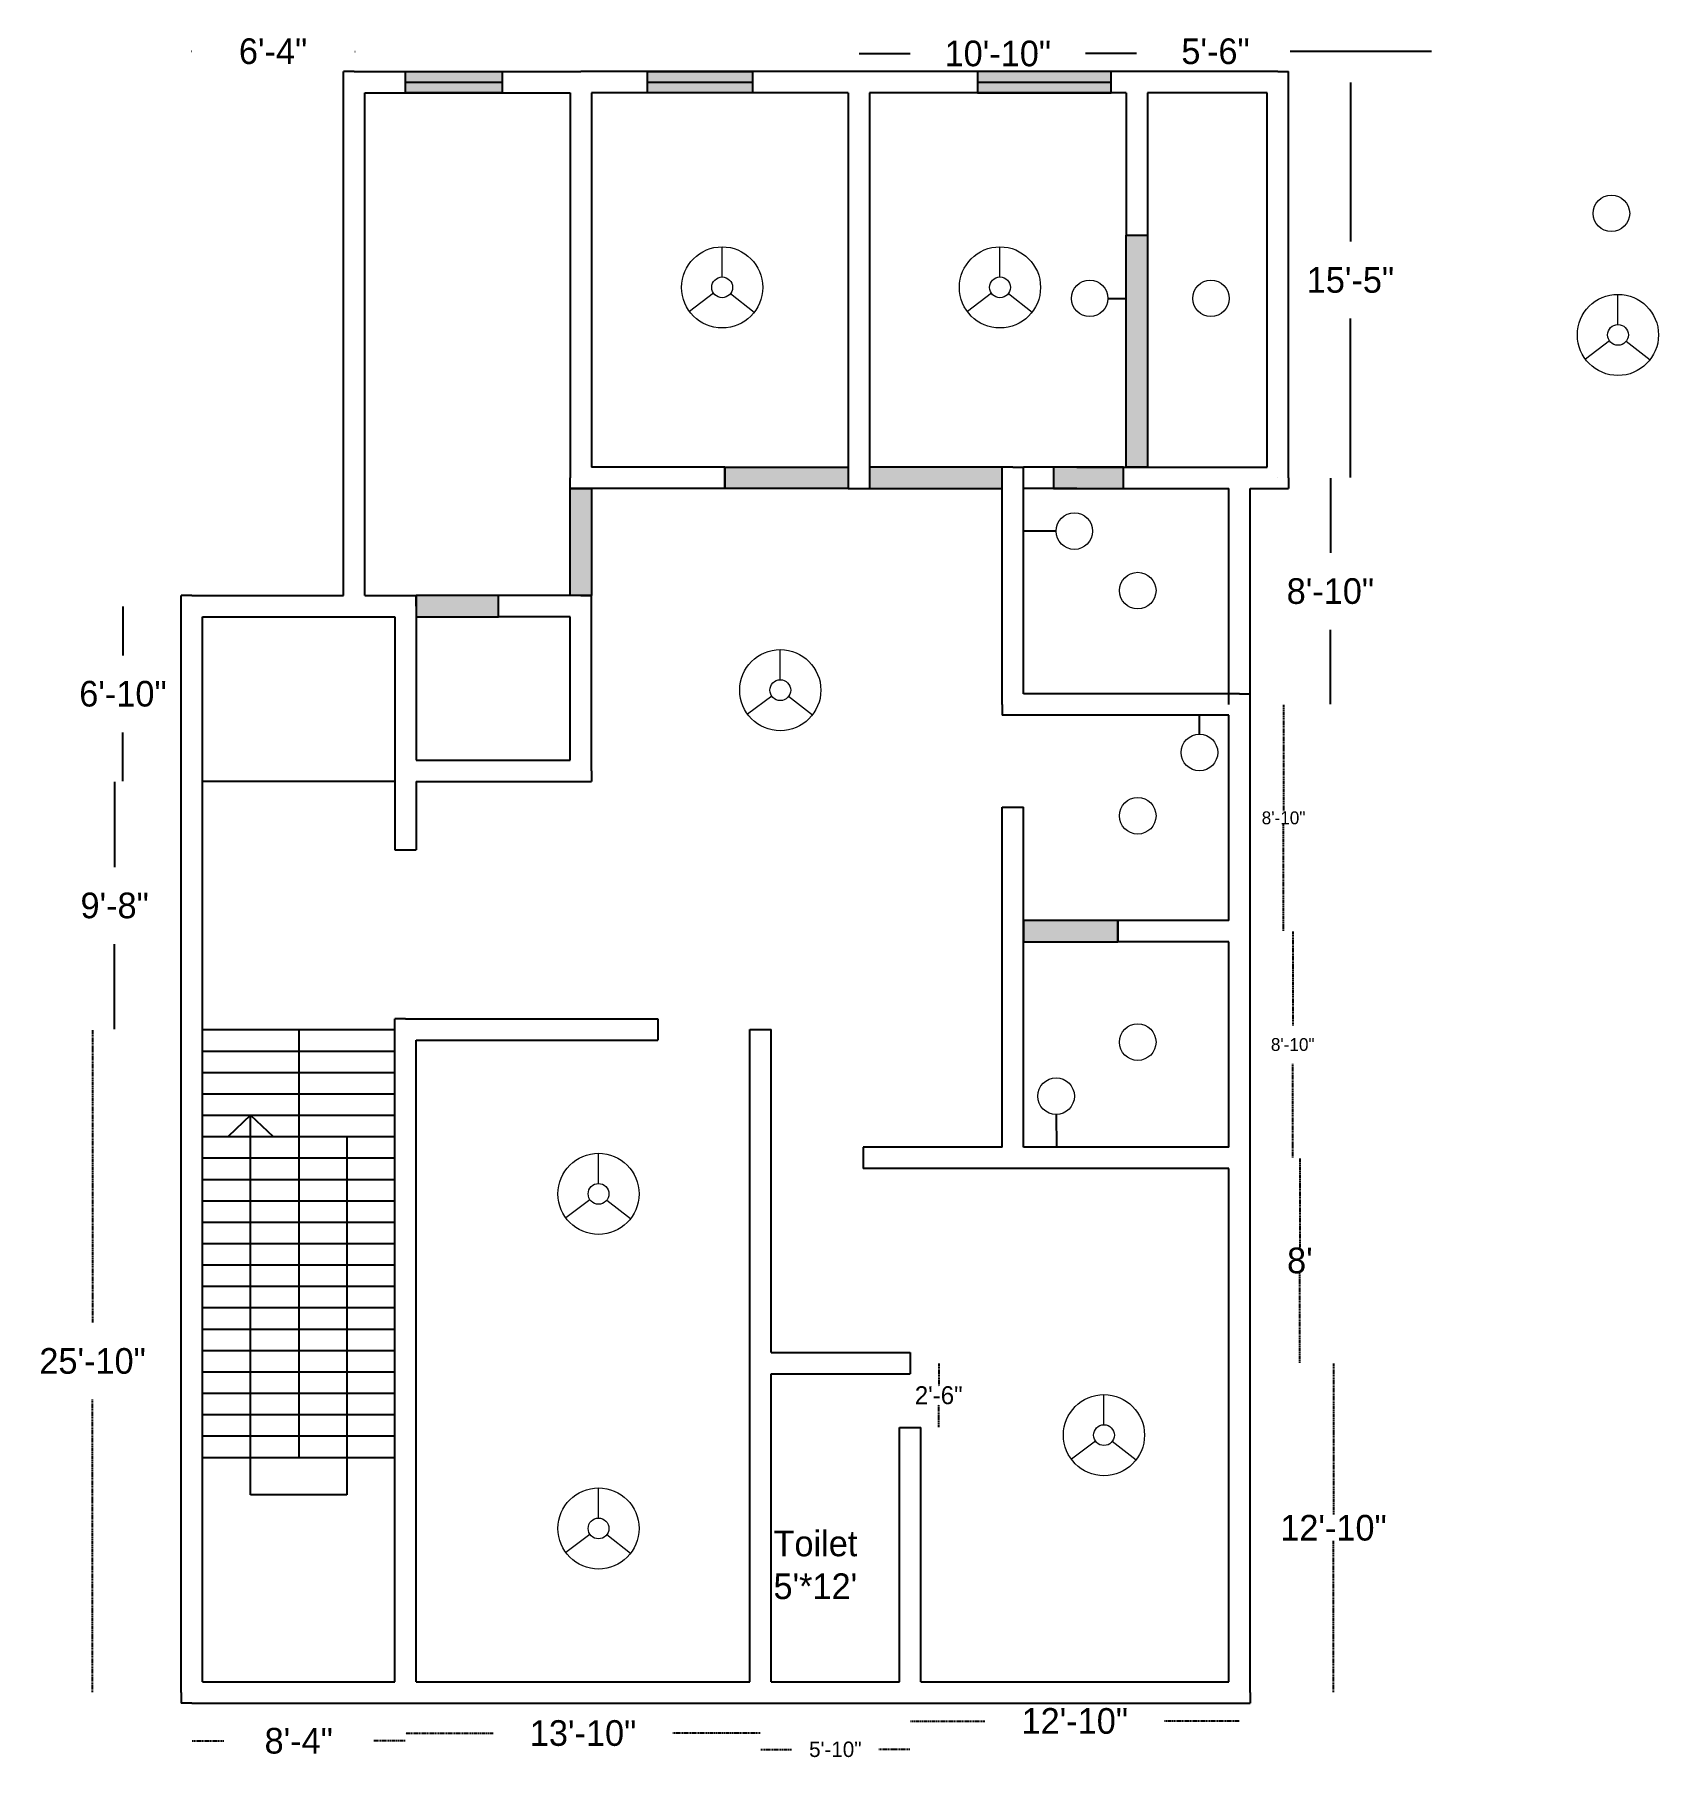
# Model space of a CAD drawing. Header units: inches. Extents: x -73 to 687, y -28 to 778.
import ezdxf

# ---------------------------------------------------------------- set-up
doc = ezdxf.new("R2010")
doc.units = ezdxf.units.IN
doc.header["$MEASUREMENT"] = 0
doc.linetypes.add('ACAD_ISO02W100', pattern=[15, 12, -3])
doc.linetypes.add('HIDDENX2', pattern=[0.75, 0.5, -0.25])
doc.layers.add('FanLine', color=178, linetype='Continuous', lineweight=20)
doc.layers.add('Wall', color=7, linetype='Continuous', lineweight=25)
doc.dimstyles.get("Standard").update_dxf_attribs({"dimtxt": 0.18, "dimasz": 0.18, "dimexe": 0.18, "dimexo": 0.0625, "dimgap": 0.09, "dimtad": 0, "dimtih": 1, "dimtoh": 1, "dimdec": 0, "dimzin": 0, "dimdsep": 46, "dimlunit": 3, "dimtxsty": 'Standard', "dimcen": 0.09, "dimse1": 1, "dimse2": 1, "dimadec": 0, "dimazin": 0, "dimtfac": 1, "dimtdec": 0, "dimtofl": 0, "dimtmove": 0, "dimatfit": 3, "dimfxl": 0, "dimtolj": 1, "dimtzin": 0, "dimarcsym": 0})

# ---------------------------------------------------------------- blocks, each defined once
blk = doc.blocks.new('*D1')
at = {"color": 0, "linetype": 'HIDDENX2', "lineweight": -2}
for p, q in [((1.27, -19.81), (16.09, -19.81)), ((100.91, -19.81), (86.09, -19.81))]:
    blk.add_line(p, q, dxfattribs=at)
at = {"color": 0, "linetype": 'HIDDENX2'}
for points in [[(1.27, -19.78), (1.27, -19.84), (1.09, -19.81)], [(100.91, -19.78), (100.91, -19.84), (101.09, -19.81)]]:
    blk.add_solid(points, dxfattribs=at)
at = {"layer": 'Defpoints', "color": 0, "linetype": 'HIDDENX2'}
for p in [(1.09, 2.79), (101.09, 2.79), (101.09, -19.81)]:
    blk.add_point(p, dxfattribs=at)
at = {"color": 0, "linetype": 'HIDDENX2', "insert": (51.09, -19.81), "char_height": 12, "attachment_point": 5}
blk.add_mtext('\\A1;8\'-4"', dxfattribs=at)
blk = doc.blocks.new('*D2')
at = {"color": 0, "linetype": 'HIDDENX2', "lineweight": -2}
for p, q in [((101.27, -16.2), (142.09, -16.2)), ((266.91, -16.2), (226.09, -16.2))]:
    blk.add_line(p, q, dxfattribs=at)
at = {"color": 0, "linetype": 'HIDDENX2'}
for points in [[(101.27, -16.17), (101.27, -16.23), (101.09, -16.2)], [(266.91, -16.17), (266.91, -16.23), (267.09, -16.2)]]:
    blk.add_solid(points, dxfattribs=at)
at = {"layer": 'Defpoints', "color": 0, "linetype": 'HIDDENX2'}
for p in [(101.09, 2.72), (267.09, 2.79), (267.09, -16.2)]:
    blk.add_point(p, dxfattribs=at)
at = {"color": 0, "linetype": 'HIDDENX2', "insert": (184.09, -16.2), "char_height": 12, "attachment_point": 5}
blk.add_mtext('\\A1;13\'-10"', dxfattribs=at)
blk = doc.blocks.new('*D3')
at = {"color": 0, "linetype": 'HIDDENX2', "lineweight": -2}
for p, q in [((267.27, -23.78), (281.69, -23.78)), ((336.91, -23.78), (322.49, -23.78))]:
    blk.add_line(p, q, dxfattribs=at)
at = {"color": 0, "linetype": 'HIDDENX2'}
for points in [[(267.27, -23.75), (267.27, -23.81), (267.09, -23.78)], [(336.91, -23.75), (336.91, -23.81), (337.09, -23.78)]]:
    blk.add_solid(points, dxfattribs=at)
at = {"layer": 'Defpoints', "color": 0, "linetype": 'HIDDENX2'}
for p in [(267.09, 2.72), (337.09, 2.79), (337.09, -23.78)]:
    blk.add_point(p, dxfattribs=at)
at = {"color": 0, "linetype": 'HIDDENX2', "insert": (302.09, -23.78), "char_height": 7.2, "attachment_point": 5}
blk.add_mtext('\\A1;5\'-10"', dxfattribs=at)
blk = doc.blocks.new('*D4')
at = {"color": 0, "linetype": 'HIDDENX2', "lineweight": -2}
for p, q in [((337.27, -10.55), (372.09, -10.55)), ((490.91, -10.55), (456.09, -10.55))]:
    blk.add_line(p, q, dxfattribs=at)
at = {"color": 0, "linetype": 'HIDDENX2'}
for points in [[(337.27, -10.52), (337.27, -10.58), (337.09, -10.55)], [(490.91, -10.52), (490.91, -10.58), (491.09, -10.55)]]:
    blk.add_solid(points, dxfattribs=at)
at = {"layer": 'Defpoints', "color": 0, "linetype": 'HIDDENX2'}
for p in [(337.09, 2.72), (491.09, 2.79), (491.09, -10.55)]:
    blk.add_point(p, dxfattribs=at)
at = {"color": 0, "linetype": 'HIDDENX2', "insert": (414.09, -10.55), "char_height": 12, "attachment_point": 5}
blk.add_mtext('\\A1;12\'-10"', dxfattribs=at)
blk = doc.blocks.new('*D5')
at = {"color": 0, "linetype": 'HIDDENX2', "lineweight": -2}
for p, q in [((-45.34, 312.61), (-45.34, 175.79)), ((-45.34, 2.97), (-45.34, 139.79))]:
    blk.add_line(p, q, dxfattribs=at)
at = {"color": 0, "linetype": 'HIDDENX2'}
for points in [[(-45.37, 312.61), (-45.31, 312.61), (-45.34, 312.79)], [(-45.37, 2.97), (-45.31, 2.97), (-45.34, 2.79)]]:
    blk.add_solid(points, dxfattribs=at)
at = {"layer": 'Defpoints', "color": 0, "linetype": 'HIDDENX2'}
for p in [(1.09, 312.79), (-45.34, 2.79), (1.09, 2.79)]:
    blk.add_point(p, dxfattribs=at)
at = {"color": 0, "linetype": 'HIDDENX2', "insert": (-45.34, 157.79), "char_height": 12, "attachment_point": 5}
blk.add_mtext('\\A1;25\'-10"', dxfattribs=at)
blk = doc.blocks.new('*D6')
at = {"color": 0, "linetype": 'HIDDENX2', "lineweight": -2}
for p, q in [((350.45, 156.61), (350.45, 146.08)), ((350.45, 126.97), (350.45, 137.5))]:
    blk.add_line(p, q, dxfattribs=at)
at = {"color": 0, "linetype": 'HIDDENX2'}
for points in [[(350.42, 156.61), (350.48, 156.61), (350.45, 156.79)], [(350.42, 126.97), (350.48, 126.97), (350.45, 126.79)]]:
    blk.add_solid(points, dxfattribs=at)
at = {"layer": 'Defpoints', "color": 0, "linetype": 'HIDDENX2'}
for p in [(337.09, 156.79), (337.09, 126.79), (350.45, 126.79)]:
    blk.add_point(p, dxfattribs=at)
at = {"color": 0, "linetype": 'HIDDENX2', "insert": (350.45, 141.79), "char_height": 8.4, "attachment_point": 5}
blk.add_mtext('\\A1;2\'-6"', dxfattribs=at)
blk = doc.blocks.new('*D7')
at = {"color": 0, "linetype": 'HIDDENX2', "lineweight": -2}
for p, q in [((535.1, 156.61), (535.1, 85.88)), ((535.1, 2.97), (535.1, 73.7))]:
    blk.add_line(p, q, dxfattribs=at)
at = {"color": 0, "linetype": 'HIDDENX2'}
for points in [[(535.07, 156.61), (535.13, 156.61), (535.1, 156.79)], [(535.07, 2.97), (535.13, 2.97), (535.1, 2.79)]]:
    blk.add_solid(points, dxfattribs=at)
at = {"layer": 'Defpoints', "color": 0, "linetype": 'HIDDENX2'}
for p in [(491.09, 156.79), (535.1, 156.79), (491.09, 2.79)]:
    blk.add_point(p, dxfattribs=at)
at = {"color": 0, "linetype": 'HIDDENX2', "insert": (535.1, 79.79), "char_height": 12, "attachment_point": 5}
blk.add_mtext('\\A1;12\'-10"', dxfattribs=at)
blk = doc.blocks.new('*D8')
at = {"color": 0, "linetype": 'HIDDENX2', "lineweight": -2}
for p, q in [((519.39, 252.61), (519.39, 210.79)), ((519.39, 156.97), (519.39, 198.79))]:
    blk.add_line(p, q, dxfattribs=at)
at = {"color": 0, "linetype": 'HIDDENX2'}
for points in [[(519.36, 252.61), (519.42, 252.61), (519.39, 252.79)], [(519.36, 156.97), (519.42, 156.97), (519.39, 156.79)]]:
    blk.add_solid(points, dxfattribs=at)
at = {"layer": 'Defpoints', "color": 0, "linetype": 'HIDDENX2'}
for p in [(491.09, 252.79), (519.39, 252.79), (491.09, 156.79)]:
    blk.add_point(p, dxfattribs=at)
at = {"color": 0, "linetype": 'HIDDENX2', "insert": (519.39, 204.79), "char_height": 12, "attachment_point": 5}
blk.add_mtext("\\A1;8'", dxfattribs=at)
blk = doc.blocks.new('*D9')
at = {"color": 0, "linetype": 'HIDDENX2', "lineweight": -2}
for p, q in [((516.04, 358.61), (516.04, 314.79)), ((516.04, 252.97), (516.04, 296.79))]:
    blk.add_line(p, q, dxfattribs=at)
at = {"color": 0, "linetype": 'HIDDENX2'}
for points in [[(516.01, 358.61), (516.07, 358.61), (516.04, 358.79)], [(516.01, 252.97), (516.07, 252.97), (516.04, 252.79)]]:
    blk.add_solid(points, dxfattribs=at)
at = {"layer": 'Defpoints', "color": 0, "linetype": 'HIDDENX2'}
for p in [(491.09, 358.79), (516.04, 358.79), (491.09, 252.79)]:
    blk.add_point(p, dxfattribs=at)
at = {"color": 0, "linetype": 'HIDDENX2', "insert": (516.04, 305.79), "char_height": 6, "attachment_point": 5}
blk.add_mtext('\\A1;8\'-10"', dxfattribs=at)
blk = doc.blocks.new('*D10')
at = {"color": 0, "linetype": 'HIDDENX2', "lineweight": -2}
for p, q in [((511.75, 464.61), (511.75, 414.88)), ((511.75, 358.97), (511.75, 408.7))]:
    blk.add_line(p, q, dxfattribs=at)
at = {"color": 0, "linetype": 'HIDDENX2'}
for points in [[(511.72, 464.61), (511.78, 464.61), (511.75, 464.79)], [(511.72, 358.97), (511.78, 358.97), (511.75, 358.79)]]:
    blk.add_solid(points, dxfattribs=at)
at = {"layer": 'Defpoints', "color": 0, "linetype": 'HIDDENX2'}
for p in [(491.09, 464.79), (511.75, 464.79), (491.09, 358.79)]:
    blk.add_point(p, dxfattribs=at)
at = {"color": 0, "linetype": 'HIDDENX2', "insert": (511.75, 411.79), "char_height": 6, "attachment_point": 5}
blk.add_mtext('\\A1;8\'-10"', dxfattribs=at)
blk = doc.blocks.new('*D11')
at = {"color": 0, "lineweight": -2}
for p, q in [((533.65, 570.61), (533.65, 535.79)), ((533.65, 464.97), (533.65, 499.79))]:
    blk.add_line(p, q, dxfattribs=at)
at = {"color": 0}
for points in [[(533.62, 570.61), (533.68, 570.61), (533.65, 570.79)], [(533.62, 464.97), (533.68, 464.97), (533.65, 464.79)]]:
    blk.add_solid(points, dxfattribs=at)
at = {"layer": 'Defpoints', "color": 0}
for p in [(491.09, 570.79), (533.65, 570.79), (491.09, 464.79)]:
    blk.add_point(p, dxfattribs=at)
at = {"color": 0, "insert": (533.65, 517.79), "char_height": 12, "attachment_point": 5}
blk.add_mtext('\\A1;8\'-10"', dxfattribs=at)
blk = doc.blocks.new('*D12')
at = {"color": 0, "lineweight": -2}
for p, q in [((543.03, 755.61), (543.03, 681.29)), ((543.03, 570.97), (543.03, 645.29))]:
    blk.add_line(p, q, dxfattribs=at)
at = {"color": 0}
for points in [[(543, 755.61), (543.06, 755.61), (543.03, 755.79)], [(543, 570.97), (543.06, 570.97), (543.03, 570.79)]]:
    blk.add_solid(points, dxfattribs=at)
at = {"layer": 'Defpoints', "color": 0}
for p in [(509.09, 755.79), (543.03, 755.79), (509.09, 570.79)]:
    blk.add_point(p, dxfattribs=at)
at = {"color": 0, "insert": (543.03, 663.29), "char_height": 12, "attachment_point": 5}
blk.add_mtext('\\A1;15\'-5"', dxfattribs=at)
blk = doc.blocks.new('*D13')
at = {"color": 0, "lineweight": -2}
for p, q in [((515.1, 770.22), (514.92, 770.22)), ((580.92, 770.22), (515.28, 770.22))]:
    blk.add_line(p, q, dxfattribs=at)
at = {"color": 0}
for points in [[(515.28, 770.25), (515.28, 770.19), (515.1, 770.22)], [(580.92, 770.25), (580.92, 770.19), (581.1, 770.22)]]:
    blk.add_solid(points, dxfattribs=at)
at = {"layer": 'Defpoints', "color": 0}
for p in [(515.1, 770.22), (515.1, 755.79), (581.1, 755.79)]:
    blk.add_point(p, dxfattribs=at)
at = {"color": 0, "insert": (479.92, 770.22), "char_height": 12, "attachment_point": 5}
blk.add_mtext('\\A1;5\'-6"', dxfattribs=at)
blk = doc.blocks.new('*D14')
at = {"color": 0, "lineweight": -2}
for p, q in [((313.27, 769.18), (337.09, 769.18)), ((442.91, 769.18), (419.09, 769.18))]:
    blk.add_line(p, q, dxfattribs=at)
at = {"color": 0}
for points in [[(313.27, 769.21), (313.27, 769.15), (313.09, 769.18)], [(442.91, 769.21), (442.91, 769.15), (443.09, 769.18)]]:
    blk.add_solid(points, dxfattribs=at)
at = {"layer": 'Defpoints', "color": 0}
for p in [(313.09, 769.18), (313.09, 755.79), (443.09, 755.79)]:
    blk.add_point(p, dxfattribs=at)
at = {"color": 0, "insert": (378.09, 769.18), "char_height": 12, "attachment_point": 5}
blk.add_mtext('\\A1;10\'-10"', dxfattribs=at)
blk = doc.blocks.new('*D15')
at = {"color": 0, "lineweight": -2}
for p, q in [((-35.01, 428.61), (-35.01, 388.79)), ((-35.01, 312.97), (-35.01, 352.79))]:
    blk.add_line(p, q, dxfattribs=at)
at = {"color": 0}
for points in [[(-35.04, 428.61), (-34.98, 428.61), (-35.01, 428.79)], [(-35.04, 312.97), (-34.98, 312.97), (-35.01, 312.79)]]:
    blk.add_solid(points, dxfattribs=at)
at = {"layer": 'Defpoints', "color": 0}
for p in [(-35.01, 428.79), (1.09, 428.79), (1.09, 312.79)]:
    blk.add_point(p, dxfattribs=at)
at = {"color": 0, "insert": (-35.01, 370.79), "char_height": 12, "attachment_point": 5}
blk.add_mtext('\\A1;9\'-8"', dxfattribs=at)
blk = doc.blocks.new('*D16')
at = {"color": 0, "lineweight": -2}
for p, q in [((-31.12, 510.61), (-31.12, 487.79)), ((-31.12, 428.97), (-31.12, 451.79))]:
    blk.add_line(p, q, dxfattribs=at)
at = {"color": 0}
for points in [[(-31.15, 510.61), (-31.09, 510.61), (-31.12, 510.79)], [(-31.15, 428.97), (-31.09, 428.97), (-31.12, 428.79)]]:
    blk.add_solid(points, dxfattribs=at)
at = {"layer": 'Defpoints', "color": 0}
for p in [(-31.12, 510.79), (1.09, 510.79), (1.09, 428.79)]:
    blk.add_point(p, dxfattribs=at)
at = {"color": 0, "insert": (-31.12, 469.79), "char_height": 12, "attachment_point": 5}
blk.add_mtext('\\A1;6\'-10"', dxfattribs=at)
blk = doc.blocks.new('*D17')
at = {"color": 0, "lineweight": -2}
for p, q in [((0.91, 770.25), (0.73, 770.25)), ((77.27, 770.25), (77.45, 770.25))]:
    blk.add_line(p, q, dxfattribs=at)
at = {"color": 0}
for points in [[(0.91, 770.28), (0.91, 770.22), (1.09, 770.25)], [(77.27, 770.28), (77.27, 770.22), (77.09, 770.25)]]:
    blk.add_solid(points, dxfattribs=at)
at = {"layer": 'Defpoints', "color": 0}
for p in [(77.09, 770.25), (1.09, 510.79), (77.09, 510.79)]:
    blk.add_point(p, dxfattribs=at)
at = {"color": 0, "insert": (39.09, 770.25), "char_height": 12, "attachment_point": 5}
blk.add_mtext('\\A1;6\'-4"', dxfattribs=at)
blk = doc.blocks.new('Fan')
for radius in [18.97, 4.86]:
    blk.add_circle((668.17, 637.64), radius)
at = {"layer": 'FanLine'}
for p, q in [((668.17, 642.5), (668.17, 656.6)), ((664.18, 634.87), (652.91, 626.38)), ((672.08, 634.76), (683.2, 626.07))]:
    blk.add_line(p, q, dxfattribs=at)

msp = doc.modelspace()

# ---------------------------------------------------------------- hatches: boundary and pattern name
at = {"layer": 'Wall'}
for color, points in [(81, [(101.09, 760.79), (146.31, 760.79), (146.31, 750.79), (101.09, 750.79)]), (81, [(214.28, 760.79), (263.41, 760.79), (263.41, 750.79), (214.28, 750.79)]), (81, [(431.04, 760.79), (368.62, 760.79), (368.62, 750.79), (431.04, 750.79)]), (62, [(438.09, 684.33), (448.09, 684.33), (448.09, 575.79), (438.09, 575.79)]), (62, [(250.37, 575.79), (308.09, 575.79), (308.09, 565.79), (250.37, 565.79)]), (62, [(380.09, 575.79), (318.09, 575.79), (318.09, 565.79), (380.09, 565.79)]), (62, [(436.89, 575.79), (404.19, 575.79), (404.19, 565.79), (436.89, 565.79)]), (62, [(178.09, 565.79), (188.09, 565.79), (188.09, 515.79), (178.09, 515.79)]), (62, [(144.46, 515.79), (106.09, 515.79), (106.09, 505.79), (144.46, 505.79)]), (62, [(434.23, 363.79), (390.09, 363.79), (390.09, 353.79), (434.23, 353.79)])]:
    msp.add_hatch(color=color, dxfattribs=at).paths.add_polyline_path(points)

# ---------------------------------------------------------------- linework, layer by layer
for p, q in [((77.09, 760.79), (72.09, 760.79)), ((72.09, 755.79), (72.09, 760.79)), ((77.09, 760.79), (101.09, 760.79)), ((101.09, 760.79), (183.09, 760.79)), ((101.09, 760.79), (183.09, 760.79)), ((313.09, 760.79), (183.09, 760.79)), ((443.09, 760.79), (313.09, 760.79)), ((509.09, 760.79), (443.09, 760.79)), ((509.09, 760.79), (514.09, 760.79)), ((514.09, 755.79), (514.09, 760.79)), ((72.09, 515.79), (72.09, 755.79)), ((82.09, 750.79), (101.09, 750.79)), ((82.09, 515.79), (82.09, 750.79)), ((101.09, 755.79), (146.31, 755.79)), ((101.09, 750.79), (178.09, 750.79)), ((178.09, 750.79), (178.09, 570.79)), ((308.09, 750.79), (188.09, 750.79)), ((188.09, 750.79), (188.09, 575.79)), ((188.09, 750.79), (188.09, 575.79)), ((214.28, 755.79), (263.41, 755.79)), ((308.09, 750.79), (308.09, 570.79)), ((318.09, 750.79), (318.09, 570.79)), ((438.09, 750.79), (318.09, 750.79)), ((368.62, 755.79), (431.04, 755.79)), ((438.09, 750.79), (438.09, 684.33)), ((504.09, 750.79), (448.09, 750.79)), ((448.09, 750.79), (448.09, 684.33)), ((504.09, 575.79), (504.09, 750.79)), ((514.09, 570.79), (514.09, 755.79)), ((250.37, 575.79), (188.09, 575.79)), ((385.09, 575.79), (380.09, 575.79)), ((385.09, 575.79), (390.09, 575.79)), ((390.09, 570.79), (390.09, 575.79)), ((415.09, 575.79), (390.09, 575.79)), ((415.09, 575.79), (491.09, 575.79)), ((491.09, 575.79), (504.09, 575.79)), ((178.09, 565.79), (178.09, 570.79)), ((188.09, 565.79), (178.09, 565.79)), ((250.37, 565.79), (188.09, 565.79)), ((380.09, 464.79), (380.09, 565.79)), ((390.09, 469.79), (390.09, 570.79)), ((415.09, 565.79), (390.09, 565.79)), ((415.09, 565.79), (486.09, 565.79)), ((486.09, 464.79), (486.09, 565.79)), ((496.09, 464.79), (496.09, 565.79)), ((496.09, 565.79), (514.09, 565.79)), ((509.09, 570.79), (509.09, 570.79)), ((514.09, 570.79), (514.09, 565.79)), ((-3.91, 510.79), (-3.91, 515.79)), ((1.09, 515.79), (-3.91, 515.79)), ((-3.91, 428.79), (-3.91, 510.79)), ((1.09, 515.79), (72.09, 515.79)), ((82.09, 515.79), (101.09, 515.79)), ((101.09, 515.79), (106.09, 515.79)), ((106.09, 510.79), (106.09, 515.79)), ((106.09, 510.79), (106.09, 438.79)), ((183.09, 515.79), (144.46, 515.79)), ((144.46, 505.79), (144.46, 515.79)), ((183.09, 515.79), (188.09, 515.79)), ((188.09, 510.79), (188.09, 515.79)), ((188.09, 433.79), (188.09, 510.79)), ((6.09, 505.79), (77.09, 505.79)), ((6.09, 428.79), (6.09, 505.79)), ((77.09, 505.79), (96.09, 505.79)), ((96.09, 505.79), (96.09, 428.79)), ((178.09, 505.79), (144.46, 505.79)), ((178.09, 438.79), (178.09, 505.79)), ((491.09, 469.79), (390.09, 469.79)), ((491.09, 469.79), (496.09, 469.79)), ((496.09, 464.79), (496.09, 469.79)), ((380.09, 464.79), (380.09, 459.79)), ((385.09, 459.79), (380.09, 459.79)), ((486.09, 459.79), (385.09, 459.79)), ((486.09, 363.79), (486.09, 459.79)), ((496.09, 358.79), (496.09, 464.79)), ((106.09, 438.79), (178.09, 438.79)), ((-3.91, 312.79), (-3.91, 428.79)), ((6.09, 312.79), (6.09, 428.79)), ((96.09, 428.79), (6.09, 428.79)), ((96.09, 428.79), (96.09, 396.79)), ((106.09, 428.79), (106.09, 396.79)), ((106.09, 428.79), (183.09, 428.79)), ((183.09, 428.79), (188.09, 428.79)), ((188.09, 433.79), (188.09, 428.79)), ((380.09, 257.79), (380.09, 416.79)), ((380.09, 416.79), (390.09, 416.79)), ((390.09, 257.79), (390.09, 416.79)), ((96.09, 396.79), (106.09, 396.79)), ((486.09, 363.79), (434.23, 363.79)), ((496.09, 252.79), (496.09, 358.79)), ((486.09, 353.79), (434.23, 353.79)), ((486.09, 257.79), (486.09, 353.79)), ((96.09, 312.79), (96.09, 317.79)), ((101.09, 317.79), (96.09, 317.79)), ((101.09, 317.79), (219.09, 317.79)), ((219.09, 317.79), (219.09, 307.79)), ((-3.91, 2.79), (-3.91, 312.79)), ((6.09, 7.79), (6.09, 312.79)), ((6.09, 312.79), (51.09, 312.79)), ((6.09, 312.79), (51.09, 312.79)), ((6.09, 312.79), (51.09, 312.79)), ((51.09, 312.79), (96.09, 312.79)), ((51.09, 312.79), (51.09, 112.79)), ((96.09, 7.79), (96.09, 312.79)), ((96.09, 7.79), (96.09, 312.79)), ((106.09, 7.79), (106.09, 307.79)), ((106.09, 307.79), (219.09, 307.79)), ((262.09, 156.79), (262.09, 312.79)), ((262.09, 156.79), (262.09, 312.79)), ((262.09, 312.79), (272.09, 312.79)), ((272.09, 161.79), (272.09, 312.79)), ((6.09, 302.79), (51.09, 302.79)), ((51.09, 302.79), (96.09, 302.79)), ((6.09, 292.79), (51.09, 292.79)), ((6.09, 292.79), (51.09, 292.79)), ((51.09, 292.79), (96.09, 292.79)), ((6.09, 282.79), (51.09, 282.79)), ((51.09, 282.79), (96.09, 282.79)), ((6.09, 272.79), (51.09, 272.79)), ((28.59, 272.79), (18.14, 262.79)), ((28.59, 95.26), (28.59, 272.79)), ((28.59, 272.79), (39.07, 262.79)), ((51.09, 272.79), (96.09, 272.79)), ((6.09, 262.79), (51.09, 262.79)), ((51.09, 262.79), (96.09, 262.79)), ((73.59, 262.79), (73.59, 95.26)), ((6.09, 252.79), (51.09, 252.79)), ((51.09, 252.79), (96.09, 252.79)), ((380.09, 257.79), (315.09, 257.79)), ((315.09, 257.79), (315.09, 247.79)), ((486.09, 257.79), (390.09, 257.79)), ((496.09, 156.79), (496.09, 252.79)), ((6.09, 242.79), (51.09, 242.79)), ((6.09, 242.79), (51.09, 242.79)), ((51.09, 242.79), (96.09, 242.79)), ((385.09, 247.79), (315.09, 247.79)), ((486.09, 247.79), (385.09, 247.79)), ((486.09, 156.79), (486.09, 247.79)), ((6.09, 232.79), (51.09, 232.79)), ((6.09, 232.79), (51.09, 232.79)), ((51.09, 232.79), (96.09, 232.79)), ((6.09, 222.79), (51.09, 222.79)), ((51.09, 222.79), (96.09, 222.79)), ((6.09, 212.79), (51.09, 212.79)), ((51.09, 212.79), (96.09, 212.79)), ((6.09, 202.79), (51.09, 202.79)), ((51.09, 202.79), (96.09, 202.79)), ((6.09, 192.79), (51.09, 192.79)), ((51.09, 192.79), (96.09, 192.79)), ((6.09, 182.79), (51.09, 182.79)), ((6.09, 182.79), (51.09, 182.79)), ((51.09, 182.79), (96.09, 182.79)), ((6.09, 172.79), (51.09, 172.79)), ((6.09, 172.79), (51.09, 172.79)), ((51.09, 172.79), (96.09, 172.79)), ((6.09, 162.79), (51.09, 162.79)), ((51.09, 162.79), (96.09, 162.79)), ((51.09, 162.79), (96.09, 162.79)), ((272.09, 161.79), (337.09, 161.79)), ((337.09, 161.79), (337.09, 151.79)), ((262.09, 7.79), (262.09, 156.79)), ((486.09, 7.79), (486.09, 156.79)), ((496.09, 2.79), (496.09, 156.79)), ((6.09, 152.79), (51.09, 152.79)), ((51.09, 152.79), (96.09, 152.79)), ((272.09, 7.79), (272.09, 151.79)), ((272.09, 7.79), (272.09, 151.79)), ((272.09, 151.79), (337.09, 151.79)), ((6.09, 142.79), (51.09, 142.79)), ((51.09, 142.79), (96.09, 142.79)), ((51.09, 142.79), (96.09, 142.79)), ((6.09, 132.79), (51.09, 132.79)), ((51.09, 132.79), (96.09, 132.79)), ((6.09, 122.79), (51.09, 122.79)), ((51.09, 122.79), (96.09, 122.79)), ((332.09, 7.79), (332.09, 126.79)), ((332.09, 126.79), (342.09, 126.79)), ((342.09, 7.79), (342.09, 126.79)), ((6.09, 112.79), (51.09, 112.79)), ((51.09, 112.79), (96.09, 112.79)), ((73.59, 95.26), (28.59, 95.26)), ((-3.91, 2.79), (-3.91, -2.21)), ((6.09, 7.79), (96.09, 7.79)), ((6.09, 7.79), (96.09, 7.79)), ((106.09, 7.79), (262.09, 7.79)), ((106.09, 7.79), (262.09, 7.79)), ((272.09, 7.79), (332.09, 7.79)), ((272.09, 7.79), (332.09, 7.79)), ((342.09, 7.79), (486.09, 7.79)), ((496.09, 2.79), (496.09, -2.21)), ((1.09, -2.21), (-3.91, -2.21)), ((1.09, -2.21), (101.09, -2.21)), ((101.09, -2.21), (267.09, -2.21)), ((267.09, -2.21), (337.09, -2.21)), ((337.09, -2.21), (491.09, -2.21)), ((491.09, -2.21), (496.09, -2.21))]:
    msp.add_line(p, q)
at = {"linetype": 'ACAD_ISO02W100'}
for p, q in [((448.09, 750.79), (448.09, 684.33)), ((415.09, 575.79), (491.09, 575.79))]:
    msp.add_line(p, q, dxfattribs=at)
at = {"layer": 'FanLine'}
for centre in [(665.1, 694.48), (421.07, 654.73), (477.8, 654.73), (413.9, 545.91), (443.55, 518.08), (472.42, 442.38), (443.55, 412.78), (443.55, 306.94), (405.38, 281.68)]:
    msp.add_circle(centre, 8.55, dxfattribs=at)
at = {"layer": 'Wall'}
for p, q in [((429.63, 654.73), (438.09, 654.75)), ((250.37, 575.79), (250.37, 565.79)), ((380.09, 565.79), (380.09, 575.79)), ((308.09, 565.79), (318.09, 565.79)), ((318.09, 570.79), (318.09, 565.79)), ((405.34, 545.91), (390.09, 545.91)), ((472.42, 450.93), (472.38, 459.79)), ((434.23, 363.79), (434.23, 353.79)), ((405.38, 273.13), (405.49, 257.79))]:
    msp.add_line(p, q, dxfattribs=at)
for points in [[(101.09, 760.79), (146.31, 760.79), (146.31, 750.79), (101.09, 750.79)], [(214.28, 760.79), (263.41, 760.79), (263.41, 750.79), (214.28, 750.79)], [(431.04, 760.79), (368.62, 760.79), (368.62, 750.79), (431.04, 750.79)], [(438.09, 684.33), (448.09, 684.33), (448.09, 575.79), (438.09, 575.79)], [(250.37, 575.79), (308.09, 575.79), (308.09, 565.79), (250.37, 565.79)], [(380.09, 575.79), (318.09, 575.79), (318.09, 565.79), (380.09, 565.79)], [(436.89, 575.79), (404.19, 575.79), (404.19, 565.79), (436.89, 565.79)], [(178.09, 565.79), (188.09, 565.79), (188.09, 515.79), (178.09, 515.79)], [(144.46, 515.79), (106.09, 515.79), (106.09, 505.79), (144.46, 505.79)], [(434.23, 363.79), (390.09, 363.79), (390.09, 353.79), (434.23, 353.79)]]:
    msp.add_lwpolyline(points, close=True, dxfattribs=at)

# ---------------------------------------------------------------- block references
at = {"layer": 'FanLine'}
for p in [(-419.01, 22.24), (-289.06, 22.24), (0, 0), (-391.83, -166.11), (-476.85, -401.65), (-240.42, -514.47), (-476.85, -558.1)]:
    msp.add_blockref('Fan', p, dxfattribs=at)

# ---------------------------------------------------------------- texts
at = {"linetype": 'HIDDENX2', "insert": (273.17, 78.53), "char_height": 12, "width": 53.41, "attachment_point": 1}
msp.add_mtext("Toilet\\P5'*12'", dxfattribs=at)

# ---------------------------------------------------------------- dimensions: what is measured, and where the dimension line sits
for base, p1, p2, picture, middle in [((77.09, 770.25), (1.09, 510.79), (77.09, 510.79), '*D17', (39.09, 770.25)), ((313.09, 769.18), (443.09, 755.79), (313.09, 755.79), '*D14', (378.09, 769.18)), ((515.1, 770.22), (581.1, 755.79), (515.1, 755.79), '*D13', (479.92, 770.22))]:
    dim = msp.add_linear_dim(base=base, p1=p1, p2=p2, dimstyle='Standard', override={"dimtxt": 12, "dimgap": 12})
    dim.commit()
    dim.dimension.update_dxf_attribs({"geometry": picture, "text_midpoint": middle})
for base, p1, p2, picture, middle in [((543.03, 755.79), (509.09, 570.79), (509.09, 755.79), '*D12', (543.03, 663.29)), ((533.65, 570.79), (491.09, 464.79), (491.09, 570.79), '*D11', (533.65, 517.79)), ((-31.12, 510.79), (1.09, 428.79), (1.09, 510.79), '*D16', (-31.12, 469.79)), ((-35.01, 428.79), (1.09, 312.79), (1.09, 428.79), '*D15', (-35.01, 370.79))]:
    dim = msp.add_linear_dim(base=base, p1=p1, p2=p2, angle=90, dimstyle='Standard', override={"dimtxt": 12, "dimgap": 12})
    dim.commit()
    dim.dimension.update_dxf_attribs({"geometry": picture, "text_midpoint": middle})
at = {"linetype": 'HIDDENX2'}
for base, p1, p2, override, picture, middle in [((511.75, 464.79), (491.09, 358.79), (491.09, 464.79), {"dimtxt": 6}, '*D10', (511.75, 411.79)), ((-45.34, 2.79), (1.09, 312.79), (1.09, 2.79), {"dimtxt": 12, "dimgap": 12}, '*D5', (-45.34, 157.79)), ((519.39, 252.79), (491.09, 156.79), (491.09, 252.79), {"dimtxt": 12, "dimgap": 0}, '*D8', (519.39, 204.79)), ((350.45, 126.79), (337.09, 156.79), (337.09, 126.79), {"dimtxt": 8.4}, '*D6', (350.45, 141.79))]:
    dim = msp.add_linear_dim(base=base, p1=p1, p2=p2, angle=90, dimstyle='Standard', override=override, dxfattribs=at)
    dim.commit()
    dim.dimension.update_dxf_attribs({"geometry": picture, "text_midpoint": middle})
for base, p1, p2, override, picture, middle in [((516.04, 358.79), (491.09, 252.79), (491.09, 358.79), {"dimtxt": 6, "dimgap": 6}, '*D9', (516.04, 305.79)), ((535.1, 156.79), (491.09, 2.79), (491.09, 156.79), {"dimtxt": 12}, '*D7', (535.1, 79.79))]:
    dim = msp.add_linear_dim(base=base, p1=p1, p2=p2, angle=90, dimstyle='Standard', override=override, dxfattribs=at)
    dim.commit()
    dim.dimension.update_dxf_attribs({"geometry": picture, "text_midpoint": middle, "dimtype": 160})
for base, p1, p2, override, picture, middle in [((101.09, -19.81), (1.09, 2.79), (101.09, 2.79), {"dimtxt": 12, "dimgap": 12}, '*D1', (51.09, -19.81)), ((267.09, -16.2), (101.09, 2.72), (267.09, 2.79), {"dimtxt": 12, "dimgap": 12}, '*D2', (184.09, -16.2)), ((337.09, -23.78), (267.09, 2.72), (337.09, 2.79), {"dimtxt": 7.2, "dimgap": 4.8}, '*D3', (302.09, -23.78)), ((491.09, -10.55), (337.09, 2.72), (491.09, 2.79), {"dimtxt": 12, "dimgap": 12}, '*D4', (414.09, -10.55))]:
    dim = msp.add_linear_dim(base=base, p1=p1, p2=p2, dimstyle='Standard', override=override, dxfattribs=at)
    dim.commit()
    dim.dimension.update_dxf_attribs({"geometry": picture, "text_midpoint": middle})

doc.saveas('drawing.dxf')
